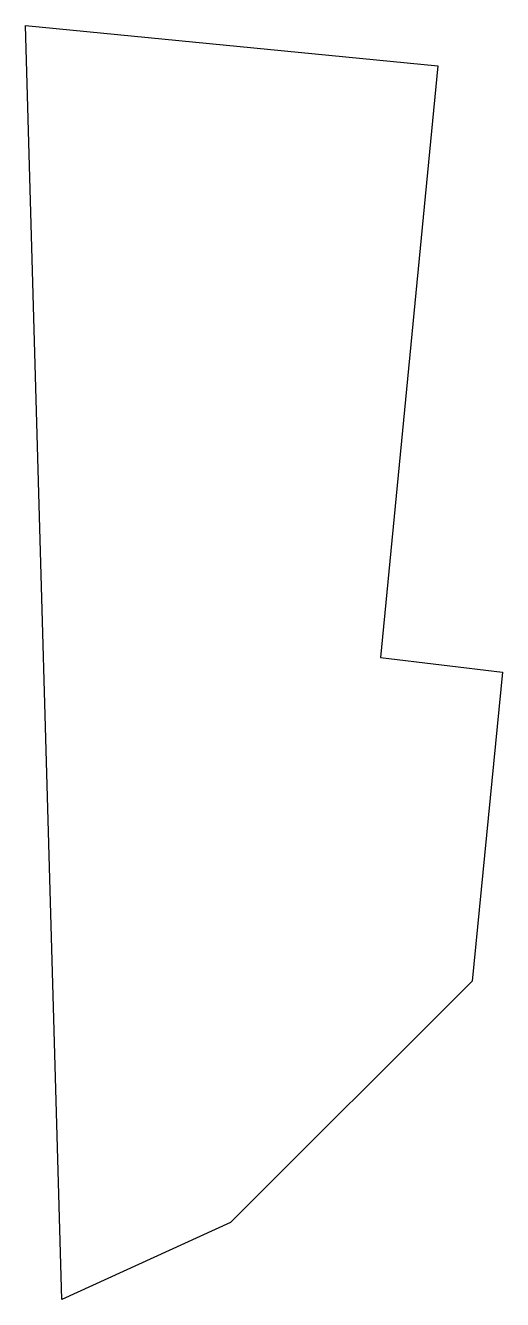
# Model space of a CAD drawing. Extents: x 72463 to 72503, y 83194 to 83299.
import ezdxf

# ---------------------------------------------------------------- set-up
doc = ezdxf.new("R2010")
doc.units = 0

msp = doc.modelspace()

# ---------------------------------------------------------------- linework, layer by layer
at = {"layer": 'AAA', "color": 5}
msp.add_polyline3d([(72492.402, 83246.807, 2345), (72502.517, 83245.6, 2345), (72500.001, 83220, 2345), (72479.998, 83200.001, 2345), (72466.015, 83193.616, 2345), (72463.008, 83299.17, 2345), (72497.162, 83295.813, 2345)], close=True, dxfattribs=at)

doc.saveas('drawing.dxf')
